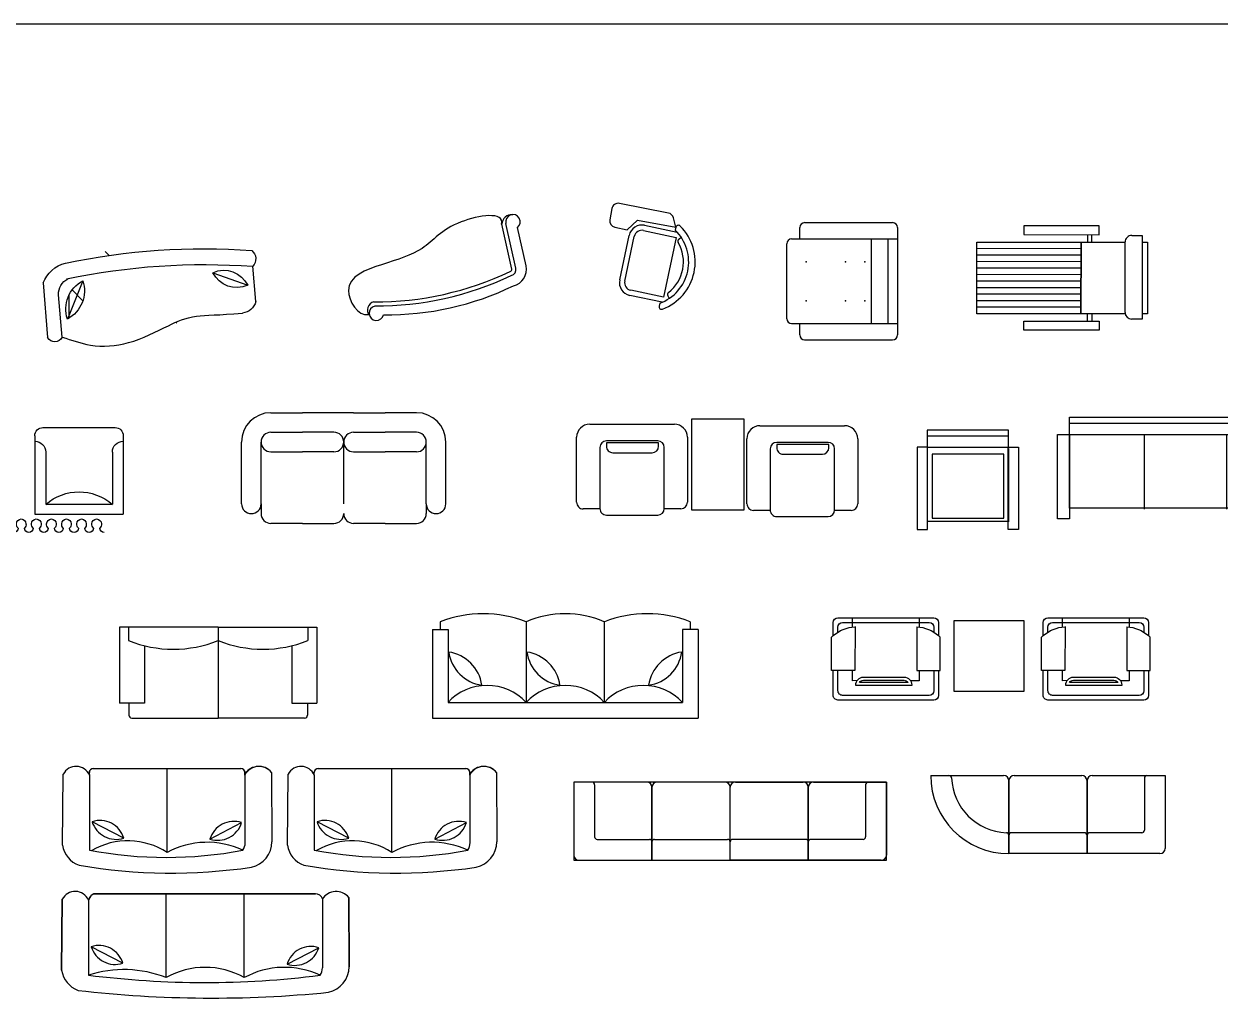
# Model space of a CAD drawing. Extents: x -42728 to 99010, y -18674 to 47645.
# Drawn here: x -24066 to -14884, y 11398 to 18879 of the extents above; entities that cross this region are included whole.
import ezdxf

# ---------------------------------------------------------------- set-up
doc = ezdxf.new("R2010")
doc.units = 0
doc.header["$LTSCALE"] = 100
doc.header["$MEASUREMENT"] = 0
doc.layers.get('0').update_dxf_attribs({"linetype": 'CONTINUOUS'})
for name, color, linetype in [('1', 1, 'CONTINUOUS'), ('2', 3, 'CONTINUOUS'), ('9', 9, 'CONTINUOUS'), ('DIM', 3, 'CONTINUOUS'), ('FLOOR', 6, 'CONTINUOUS'), ('FUR', 3, 'CONTINUOUS'), ('LAYER2', 2, 'CONTINUOUS'), ('LAYER5', 8, 'CONTINUOUS'), ('MC', 5, 'CONTINUOUS'), ('OBJ25', 2, 'CONTINUOUS'), ('WINDOW', 2, 'CONTINUOUS'), ('地面', 8, 'CONTINUOUS'), ('浅', 4, 'CONTINUOUS'), ('深', 5, 'CONTINUOUS')]:
    doc.layers.add(name, color=color, linetype=linetype)
doc.styles.get("Standard").update_dxf_attribs({"font": 'ISOCP'})

# ---------------------------------------------------------------- blocks, each defined once
blk = doc.blocks.new('A$C682634E0')
at = {"layer": '浅'}
for p, q in [((0, 188.1, -3840), (4.4, 609.6, -3840)), ((115.3, 614.5), (110.8, 287.1))]:
    blk.add_line(p, q, dxfattribs=at)
for centre, radius, start, end in [((61.2, 581.2), 63.5, 31.69816, 153.40002), ((242.5, 291.1), 131.7, 181.76985, 247.34332), ((226.5, 294.5, -3840), 250.2, 205.16482, 259.61339), ((226.5, 294.5, -1920), 250.2, 205.16482, 259.61339), ((882.2, 5217.2, -3840), 5095.5, 262.09433, 278.26308), ((1557.4, 113.7), 83.4, 313.17093, 46.82907), ((882.2, 5095.5, -3840), 5095.5, 262.09433, 278.26308), ((882.2, 5095.5, -1920), 5095.5, 262.09433, 278.26308)]:
    blk.add_arc(centre, radius, start, end, dxfattribs=at)
at = {"layer": '深'}
for p, q in [((304.7, 192.3, -1920), (165.5, 478.1, -1920)), ((1618.4, 446.6), (1614.5, 174.6)), ((1305.3, 201.6, -1920), (1564.6, 317.2, -1920))]:
    blk.add_line(p, q, dxfattribs=at)
at = {"layer": '深', "elevation": -1920}
for points in [[(304.7, 192.3, 0.363463), (165.5, 478.1, 0.363463)], [(1564.6, 317.2, 0.406969), (1305.3, 201.6, 0.406969)]]:
    blk.add_lwpolyline(points, format="xyb", close=True, dxfattribs=at)
at = {"layer": '深'}
blk.add_arc((1502.4, 404.2), 123.5, 20.10625, 86.6127, dxfattribs=at)
blk.add_open_spline([(115.3, 614.5), (186.8, 640.3), (342.1, 712.5), (636.8, 710.3), (918.8, 588.4), (1119.7, 511.1), (1323, 530.6), (1509.7, 527.5)], degree=3, knots=[0, 0, 0, 0, 227.184011, 517.297021, 846.629812, 1087.119515, 1289.270181, 1289.270181, 1289.270181, 1289.270181], dxfattribs=at)
blk = doc.blocks.new('A$C4B96081B')
at = {"layer": '深', "xscale": -1, "rotation": 260.2770719302072}
blk.add_blockref('A$C682634E0', (-78.3, 98.6), dxfattribs=at)
blk = doc.blocks.new('A$C2BB55786')
at = {"layer": '浅'}
for p, q in [((142, 960), (0, 154)), ((298, 972), (188, 992)), ((594, 934), (313, 984)), ((592, 921), (594, 934)), ((800, 884), (592, 921)), ((754, 852), (585, 881)), ((690, 32), (832, 838)), ((658, 78), (786, 806)), ((32, 108), (142, 89)), ((433, 23), (152, 72)), ((436, 37), (433, 23)), ((436, 37), (644, 0)), ((443, 76), (612, 46))]:
    blk.add_line(p, q, dxfattribs=at)
for centre, radius, start, end in [((181, 953), 39.7, 79.981, 169.981), ((358, 907), 89.1, 120.3661, 132.9141), ((747, 812), 39.7, 349.981, 79.981), ((793, 845), 39.7, 349.981, 79.981), ((39, 147), 39.7, 169.981, 259.981), ((230, 135), 100, 207.7309, 218.9129), ((619, 85), 39.7, 259.981, 349.981), ((651, 39), 39.7, 259.981, 349.981)]:
    blk.add_arc(centre, radius, start, end, dxfattribs=at)
at = {"layer": '深'}
for p, q in [((262, 939), (220, 946)), ((560, 738), (592, 921)), ((174, 914), (46, 186)), ((196, 823), (120, 836)), ((190, 803), (560, 738)), ((648, 743), (563, 758)), ((641, 706), (648, 743)), ((602, 656), (542, 317)), ((628, 652), (568, 312)), ((581, 275), (653, 682)), ((601, 239), (684, 709)), ((684, 709), (678, 710)), ((22, 278), (97, 264)), ((99, 285), (468, 219)), ((468, 219), (436, 37)), ((549, 185), (562, 257)), ((595, 240), (601, 239)), ((78, 140), (119, 133)), ((464, 200), (549, 185))]:
    blk.add_line(p, q, dxfattribs=at)
for centre, radius, start, end in [((214, 907), 39.7, 79.981, 169.981), ((488, 734), 305, 128.4698, 166.8159), ((667, 645), 66.1, 79.981, 169.981), ((667, 645), 39.7, 110.7031, 169.981), ((607, 305), 66.1, 169.981, 259.981), ((607, 305), 39.7, 169.981, 229.2589), ((402, 248), 305, 173.1461, 211.4923), ((85, 179), 39.7, 169.981, 259.981)]:
    blk.add_arc(centre, radius, start, end, dxfattribs=at)
blk = doc.blocks.new('A$C11421349')
at = {"layer": 'MC', "rotation": 125.5844975595366}
blk.add_blockref('A$C2BB55786', (1186, 444), dxfattribs=at)
blk = doc.blocks.new('A$C15507B04')
at = {"color": 4, "xscale": -0.9, "yscale": 0.9, "zscale": 0.9, "rotation": 267.0049337948178}
blk.add_blockref('A$C11421349', (-13.7, 28.7), dxfattribs=at)
blk = doc.blocks.new('A$C043A0C44')
at = {"layer": 'LAYER2', "color": 4}
blk.add_lwpolyline([(938.4, 67.5), (1478.4, 67.5), (1478.4, 607.5), (938.4, 607.5)], close=True, dxfattribs=at)
at = {"layer": 'LAYER5', "color": 8, "rotation": 298.5500468871383}
for p in [(-232.8, 481), (1379.1, 481)]:
    blk.add_blockref('A$C15507B04', p, dxfattribs=at)
blk = doc.blocks.new('A$C341E3144')
at = {"layer": 'DIM'}
for p, q in [((1278.8, 398), (1202.1, 741.6)), ((1356.9, 415.5), (1291.2, 709.6))]:
    blk.add_line(p, q, dxfattribs=at)
for centre, radius, start, end in [((1256.7, 753.8), 56, 307.96645, 192.58951), ((1231.9, 387.6), 48, 282.58951, 12.58951), ((1231.9, 387.6), 128, 282.58951, 12.58951), ((204.7, 2527.9), 2420.8, 269.79745, 295.38158), ((293.8, 2245), 2205.2, 269.19868, 295.98035), ((208.4, 52.4), 56, 102.58951, 347.21258)]:
    blk.add_arc(centre, radius, start, end, dxfattribs=at)
at = {"layer": 'DIM', "start_tangent": (0.227576, 0.97376), "end_tangent": (0.982529, 0.186111)}
blk.add_spline([(1169.9, 734.4), (858, 752.8), (558.5, 549.5), (248.8, 424.5), (-7, 226.9), (146.6, 41.9)], degree=3, dxfattribs=at)
at = {"layer": 'FLOOR'}
blk.add_line((1247.6, 391.1), (1170.8, 734.6), dxfattribs=at)
for centre, radius, start, end in [((1245.1, 733.7), 74.3, 82.6669, 179.33746), ((197.8, 2559.1), 2420.8, 269.79745, 295.38158), ((1231.9, 387.6), 16, 282.58951, 12.58951), ((201.5, 77.1), 62.4, 101.39837, 221.77729)]:
    blk.add_arc(centre, radius, start, end, dxfattribs=at)
blk = doc.blocks.new('A$C4A330892')
at = {"layer": 'FLOOR'}
blk.add_blockref('A$C341E3144', (0, 0), dxfattribs=at)
blk = doc.blocks.new('CL')
at = {"layer": '2'}
for centre, radius, start, end in [((55.765171, 65.362627), 36.473717, 90, 180), ((55.765171, 65.362627), 36.473717, 0, 90), ((171.486618, 65.362627), 36.473717, 90, 180), ((171.486618, 65.362627), 36.473717, 0, 90), ((287.208065, 65.362627), 36.473717, 90, 180), ((287.208065, 65.362627), 36.473717, 0, 90), ((402.929511, 65.362627), 36.473717, 90, 180), ((402.929511, 65.362627), 36.473717, 0, 90), ((518.650958, 65.362627), 36.473717, 90, 180), ((518.650958, 65.362627), 36.473717, 0, 90), ((634.372405, 65.362627), 36.473717, 90, 180), ((634.372405, 65.362627), 36.473717, 0, 90), ((750.093851, 65.362627), 36.473717, 90, 180), ((750.093851, 65.362627), 36.473717, 0, 90), ((865.815298, 65.362627), 36.473717, 90, 180), ((865.815298, 65.362627), 36.473717, 0, 90), ((-2.095552, 31.034353), 33.566753, 270, 0), ((58.860423, 60.076947), 39.920443, 172.391389, 226.678203), ((52.669919, 60.076947), 39.920443, 313.321797, 7.608611), ((113.625895, 31.034353), 33.566753, 180, 270), ((113.625895, 31.034353), 33.566753, 270, 0), ((174.58187, 60.076947), 39.920443, 172.391389, 226.678203), ((229.347341, 31.034353), 33.566753, 180, 270), ((168.391366, 60.076947), 39.920443, 313.321797, 7.608611), ((229.347341, 31.034353), 33.566753, 270, 0), ((290.303317, 60.076947), 39.920443, 172.391389, 226.678203), ((284.112812, 60.076947), 39.920443, 313.321797, 7.608611), ((345.068788, 31.034353), 33.566753, 180, 270), ((345.068788, 31.034353), 33.566753, 270, 0), ((406.024763, 60.076947), 39.920443, 172.391389, 226.678203), ((399.834259, 60.076947), 39.920443, 313.321797, 7.608611), ((460.790235, 31.034353), 33.566753, 180, 270), ((460.790235, 31.034353), 33.566753, 270, 0), ((521.74621, 60.076947), 39.920443, 172.391389, 226.678203), ((576.511681, 31.034353), 33.566753, 180, 270), ((515.555706, 60.076947), 39.920443, 313.321797, 7.608611), ((576.511681, 31.034353), 33.566753, 270, 0), ((637.467657, 60.076947), 39.920443, 172.391389, 226.678203), ((692.233128, 31.034353), 33.566753, 180, 270), ((631.277153, 60.076947), 39.920443, 313.321797, 7.608611), ((692.233128, 31.034353), 33.566753, 270, 0), ((753.189104, 60.076947), 39.920443, 172.391389, 226.678203), ((746.998599, 60.076947), 39.920443, 313.321797, 7.608611), ((807.954575, 31.034353), 33.566753, 180, 270), ((807.954575, 31.034353), 33.566753, 270, 0), ((868.91055, 60.076947), 39.920443, 172.391389, 226.678203), ((862.720046, 60.076947), 39.920443, 313.321797, 7.608611), ((923.676022, 31.034353), 33.566753, 180, 270)]:
    blk.add_arc(centre, radius, start, end, dxfattribs=at)
blk = doc.blocks.new('S1')
at = {"layer": 'FUR'}
for p, q in [((0, -634), (0, 0)), ((0, 0), (715, 0)), ((715, -634), (715, 0)), ((88, -502), (88, -80)), ((88, -80), (627, -80)), ((627, -502), (627, -80)), ((66, -700), (649, -700))]:
    blk.add_line(p, q, dxfattribs=at)
for centre, radius, start, end in [((357.5, 228.6), 408.6, 228.7333, 311.2667), ((0, -502), 88, 270, 0), ((715, -502), 88, 180, 270), ((66, -634), 66, 180, 270), ((649, -634), 66, 270, 0)]:
    blk.add_arc(centre, radius, start, end, dxfattribs=at)
blk = doc.blocks.new('SC')
at = {"layer": 'OBJ25'}
for p, q in [((0, 0), (-757.4, 0)), ((-757.4, 0), (-757.4, -584.7)), ((-688.1, 0), (-688.1, -103.9)), ((0, 0), (757.4, 0)), ((0, 0), (0, -698.6)), ((688.1, 0), (688.1, -103.9)), ((757.4, 0), (757.4, -584.7)), ((-565.3, -143.4), (-565.3, -585)), ((565.3, -143.4), (565.3, -585)), ((-565.3, -585), (-757.4, -584.7)), ((-686.1, -584.7), (-686.1, -675.5)), ((565.3, -585), (757.4, -584.7)), ((686.1, -584.7), (686.1, -675.5)), ((-663, -698.6), (0, -698.6)), ((663, -698.6), (0, -698.6))]:
    blk.add_line(p, q, dxfattribs=at)
for centre, radius, start, end in [((-344.1, 755.8), 925.9, 248.18699, 291.81301), ((344.1, 755.8), 925.9, 248.18699, 291.81301), ((-663, -675.5), 23.1, 180, 270), ((663, -675.5), 23.1, 270, 360)]:
    blk.add_arc(centre, radius, start, end, dxfattribs=at)
blk = doc.blocks.new('S003')
at = {"layer": 'FUR'}
for p, q in [((60, 740), (60, 680)), ((1980, 740), (1980, 680)), ((0, 680), (120, 680)), ((0, 680), (0, 0)), ((120, 680), (120, 120)), ((1920, 680), (1920, 120)), ((2040, 680), (1920, 680)), ((2040, 680), (2040, 0)), ((120, 120), (1920, 120)), ((0, 0), (2040, 0))]:
    blk.add_line(p, q, dxfattribs=at)
at = {"layer": 'FUR', "color": 1}
for p, q in [((720, 740), (720, 120)), ((1320, 740), (1320, 120))]:
    blk.add_line(p, q, dxfattribs=at)
at = {"layer": 'FUR'}
for centre, radius, start, end in [((390, -132.3), 932.6, 69.27768, 110.72232), ((1020, 31.8), 769.1, 67.04228, 112.95772), ((1650, -132.3), 932.6, 69.27768, 110.72232)]:
    blk.add_arc(centre, radius, start, end, dxfattribs=at)
at = {"layer": 'FUR', "color": 1}
for centre, radius, start, end in [((422.2, 549), 300, 188.1301, 261.8699), ((82.7, 209.6), 300, 8.1301, 81.8699), ((682.7, 209.6), 300, 8.1301, 81.8699), ((1022.2, 549), 300, 188.1301, 261.8699), ((1617.8, 549), 300, 278.1301, 351.8699), ((1957.3, 209.6), 300, 98.1301, 171.8699), ((420, -158.8), 409.5, 42.89721, 137.10279), ((1020, -158.8), 409.5, 42.89721, 137.10279), ((1620, -158.8), 409.5, 42.89721, 137.10279)]:
    blk.add_arc(centre, radius, start, end, dxfattribs=at)
blk = doc.blocks.new('SB')
at = {"layer": 'OBJ25'}
for p, q in [((-559, 0), (-317, 0)), ((-75, 0), (-317, 0)), ((75, 0), (-75, 0)), ((75, 0), (317, 0)), ((559, 0), (317, 0)), ((-559, -150), (-317, -150)), ((-75, -150), (-317, -150)), ((75, -150), (317, -150)), ((559, -150), (317, -150)), ((-784, -700), (-784, -225)), ((-634, -700), (-634, -225)), ((0, -700), (0, -225)), ((634, -700), (634, -225)), ((784, -700), (784, -225)), ((-559, -300), (-317, -300)), ((-75, -300), (-317, -300)), ((75, -300), (317, -300)), ((559, -300), (317, -300)), ((-634, -700), (-634, -775)), ((634, -700), (634, -775)), ((-317, -850), (-559, -850)), ((-317, -850), (-75, -850)), ((317, -850), (75, -850)), ((317, -850), (559, -850))]:
    blk.add_line(p, q, dxfattribs=at)
for centre, radius, start, end in [((-559, -225), 225, 90, 180), ((559, -225), 225, 0, 90), ((-559, -225), 75, 90, 270), ((-75, -225), 75, 270, 90), ((75, -225), 75, 90, 270), ((559, -225), 75, 270, 90), ((-709, -700), 75, 180, 0), ((709, -700), 75, 180, 0), ((-559, -775), 75, 180, 270), ((-75, -775), 75, 270, 0), ((75, -775), 75, 180, 270), ((559, -775), 75, 270, 0)]:
    blk.add_arc(centre, radius, start, end, dxfattribs=at)
blk = doc.blocks.new('A$C0F48313F')
blk.add_blockref('SB', (784, 850))
blk = doc.blocks.new('A$C634629C4')
at = {"color": 2, "linetype": 'Continuous'}
for p, q in [((646, 1898.1), (646, 92.6)), ((733.9, 1898.1), (733.9, 92.6)), ((638.6, 1318.9), (74.3, 1318.9)), ((638.6, 688.4), (74.3, 688.4))]:
    blk.add_line(p, q, dxfattribs=at)
for points in [[(0, 1985.3), (646, 1985.3), (646, 1892.6), (0, 1892.6)], [(80, 1892.6), (780, 1892.6), (780, 92.6), (80, 92.6)], [(0, 0), (646, 0), (646, 92.6), (0, 92.6)]]:
    blk.add_lwpolyline(points, close=True, dxfattribs=at)
blk = doc.blocks.new('A$C409460CB')
at = {"layer": '9'}
blk.add_blockref('A$C634629C4', (0, 0), dxfattribs=at)
blk = doc.blocks.new('A$C1E1C3982')
at = {"layer": '1'}
blk.add_blockref('A$C409460CB', (0, 0), dxfattribs=at)
blk = doc.blocks.new('A$C4C21741F')
at = {"color": 2, "linetype": 'Continuous'}
for p, q in [((702.5, 630.6), (702.5, 764.6)), ((702.5, 718.5), (77.4, 718.5)), ((702.5, 630.6), (77.4, 630.6)), ((702.5, 623.2), (702.5, 58.9))]:
    blk.add_line(p, q, dxfattribs=at)
blk.add_lwpolyline([(702.5, 764.6), (77.4, 764.6), (77.4, 64.6), (702.5, 64.6)], dxfattribs=at)
for points in [[(80.5, 0), (80.5, 633), (0, 633), (0, 0)], [(665.8, 88.2), (665.8, 579.3), (116, 579.3), (116, 88.2)], [(699.5, 0), (699.5, 633), (779.9, 633), (779.9, 0)]]:
    blk.add_lwpolyline(points, close=True, dxfattribs=at)
at = {"color": 2, "width": 0.8, "flags": 9}
for tag in ['XSIZE', 'YSIZE']:
    blk.add_attdef(tag, (390.9, 88.7), '', height=0.5, rotation=180, dxfattribs=at)
blk = doc.blocks.new('A$C386F6CBC')
at = {"layer": '1'}
blk.add_blockref('A$C4C21741F', (0, 0), dxfattribs=at)
blk = doc.blocks.new('A$C1AC711AC')
for p, q in [((152.4, 2157.2), (652.4, 2157.2)), ((52.4, 1407.2), (52.4, 2057.2)), ((702.4, 2107.2), (702.4, 1980)), ((180.2, 1930), (180.2, 1535.7)), ((195.6, 1936.2), (195.6, 1535.7)), ((221.3, 1936.2), (195.6, 1936.2)), ((699.9, 1980), (230.2, 1980)), ((749.9, 1535.7), (749.9, 1930)), ((271.3, 1585.7), (271.3, 1886.2)), ((195.6, 1535.7), (221.3, 1535.7)), ((230.2, 1485.7), (699.9, 1485.7)), ((702.4, 1485.8), (702.4, 1357.2)), ((652.4, 1307.2), (152.4, 1307.2)), ((0, 1284), (700, 1284)), ((0, 884), (0, 1284)), ((700, 1284), (700, 884)), ((700, 884), (0, 884)), ((140.9, 850), (640.9, 850)), ((40.9, 100), (40.9, 750)), ((690.9, 800), (690.9, 672.8)), ((688.5, 672.8), (218.7, 672.8)), ((168.7, 622.8), (168.7, 228.5)), ((184.1, 629), (184.1, 228.5)), ((209.8, 629), (184.1, 629)), ((259.8, 278.5), (259.8, 579)), ((738.5, 228.5), (738.5, 622.8)), ((184.1, 228.5), (209.8, 228.5)), ((218.7, 178.5), (688.5, 178.5)), ((690.9, 178.6), (690.9, 50)), ((640.9, 0), (140.9, 0))]:
    blk.add_line(p, q)
for centre, radius, start, end in [((152.4, 2057.2), 100, 90, 180), ((652.4, 2107.2), 50, 0, 90), ((230.2, 1930), 50, 90, 180), ((221.3, 1886.2), 50, 0, 90), ((699.9, 1930), 50, 0, 90), ((221.3, 1585.7), 50, 270, 0), ((230.2, 1535.7), 50, 180, 270), ((699.9, 1535.7), 50, 270, 0), ((152.4, 1407.2), 100, 180, 270), ((652.4, 1357.2), 50, 270, 0), ((140.9, 750), 100, 90, 180), ((640.9, 800), 50, 0, 90), ((218.7, 622.8), 50, 90, 180), ((688.5, 622.8), 50, 0, 90), ((209.8, 579), 50, 0, 90), ((209.8, 278.5), 50, 270, 0), ((218.7, 228.5), 50, 180, 270), ((688.5, 228.5), 50, 270, 0), ((140.9, 100), 100, 180, 270), ((640.9, 50), 50, 270, 0)]:
    blk.add_arc(centre, radius, start, end)
blk = doc.blocks.new('A$C3B410167')
for p, q in [((15.4, 772.2), (0, 686.7)), ((449.7, 738.2), (74.3, 812.4)), ((132.8, 608.9), (212.1, 684.5)), ((212.1, 684.5), (507, 628.7)), ((267.3, 644), (517.2, 590.8)), ((507, 628.7), (488.5, 701.5)), ((38.8, 628.9), (132.8, 608.9)), ((75.9, 224.6), (148.7, 566.9)), ((115.1, 216.3), (187.8, 558.6)), ((259, 604.8), (508.9, 551.7)), ((508.9, 551.7), (411.2, 92)), ((507, 628.7), (502.2, 606.3)), ((529.6, 537.6), (547.2, 552.7)), ((402.3, 53), (153, 106)), ((411.2, 92), (161.3, 145.1)), ((444.8, 103.5), (455.2, 81.9)), ((383, 45.3), (378.2, 22.9))]:
    blk.add_line(p, q)
for centre, radius, start, end in [((64.6, 763.3), 50, 78.8296, 169.81314), ((440, 689.2), 50, 14.24912, 78.8296), ((49.2, 677.8), 50, 169.81314, 257.97222), ((246.5, 546.2), 100, 78, 168), ((526.5, 624.5), 20, 45.22078, 168), ((246.5, 546.2), 60, 78, 168), ((267.1, 363.1), 338.3, 290.02534, 45.97466), ((267.1, 363.1), 388.3, 290.77922, 45.22078), ((267.1, 363.1), 298.3, 307.95203, 30.03919), ((542.6, 522.4), 20, 130.66549, 210.03919), ((173.7, 203.8), 100, 168, 258), ((173.7, 203.8), 60, 168, 258), ((462.9, 112.1), 20, 127.95203, 205.71069), ((397.8, 18.8), 20, 168, 290.77922)]:
    blk.add_arc(centre, radius, start, end)
blk = doc.blocks.new('A$C5A5F4A2E')
for p, q in [((100, 775), (100, 862.5)), ((137.5, 900), (812.5, 900)), ((850, 862.5), (850, 37.5)), ((0, 162.5), (0, 737.5)), ((37.5, 775), (850, 775)), ((650, 125), (650, 775)), ((775, 775), (775, 125)), ((37.5, 125), (850, 125)), ((100, 37.5), (100, 125)), ((137.5, 0), (812.5, 0))]:
    blk.add_line(p, q)
for centre, start, end in [((137.5, 862.5), 90, 180), ((812.5, 862.5), 0, 90), ((37.5, 737.5), 90, 180), ((37.5, 162.5), 180, 270), ((137.5, 37.5), 180, 270), ((812.5, 37.5), 270, 0)]:
    blk.add_arc(centre, 37.5, start, end)
for p in [(150, 600), (450, 600), (600, 600), (150, 300), (450, 300), (600, 300)]:
    blk.add_point(p)
blk = doc.blocks.new('A$C669D77F1')
for p, q in [((485.1, 1332.4), (521.1, 1404.4)), ((521.1, 1404.4), (1095.1, 1117.6)), ((567.4, 1381.3), (586.2, 1418.9)), ((586.2, 1418.9), (1077.5, 1173.4)), ((357.6, 961.5), (509.1, 1264.5)), ((992, 1023.2), (507.5, 1265.3)), ((307.9, 1143), (49.2, 625.2)), ((110.1, 594.7), (368.9, 1112.5)), ((368.9, 1112.5), (307.9, 1143)), ((1077.5, 1173.4), (1058.7, 1135.8)), ((1095.1, 1117.6), (1059.1, 1045.5)), ((328.3, 1031.3), (379.7, 1005.6)), ((394.9, 1036.1), (343.5, 1061.8)), ((1001.1, 1018.7), (849.6, 715.6)), ((0, 245.9), (357.6, 961.5)), ((402.3, 939.1), (44.7, 223.5)), ((357.6, 961.5), (849.6, 715.6)), ((849.6, 715.6), (357.6, 961.5)), ((357.6, 961.5), (849.6, 715.6)), ((849.6, 715.6), (357.6, 961.5)), ((357.6, 961.5), (849.6, 715.6)), ((849.6, 715.6), (357.6, 961.5)), ((357.6, 961.5), (357.6, 961.5)), ((357.6, 961.5), (357.6, 961.5)), ((447.1, 916.8), (89.5, 201.2)), ((491.8, 894.4), (134.2, 178.8)), ((536.5, 872.1), (178.9, 156.5)), ((581.3, 849.7), (223.6, 134.1)), ((626, 827.4), (268.4, 111.8)), ((670.7, 805), (313.1, 89.4)), ((715.4, 782.7), (357.8, 67.1)), ((760.2, 760.3), (402.5, 44.7)), ((804.9, 738), (447.3, 22.4)), ((704.9, 297.5), (963.6, 815.3)), ((1024.6, 784.8), (765.8, 267)), ((923.1, 734.1), (871.7, 759.8)), ((886.9, 790.2), (938.3, 764.5)), ((963.6, 815.3), (1024.6, 784.8)), ((849.6, 715.6), (492, 0)), ((849.6, 715.6), (849.6, 715.6)), ((849.6, 715.6), (849.6, 715.6)), ((49.2, 625.2), (110.1, 594.7)), ((765.8, 267), (704.9, 297.5)), ((492, 0), (0, 245.9))]:
    blk.add_line(p, q)
for centre, start, end in [((529.8, 1310), 153.4468, 243.4468), ((1014.4, 1067.9), 243.4468, 333.4468)]:
    blk.add_arc(centre, 50, start, end)
blk = doc.blocks.new('A$C5D6F4676')
for p, q in [((2400, 600), (0, 600)), ((0, 600), (0, 0)), ((2400, 0), (2400, 600)), ((0, 0), (2400, 0))]:
    blk.add_line(p, q)
at = {"linetype": 'ByBlock'}
for p, q in [((560, 600), (0, 600)), ((0, 600), (0, 40)), ((160, 580), (160, 180)), ((600, 560), (600, 0)), ((600, 0), (600, 560)), ((1160, 600), (640, 600)), ((1200, 0), (1200, 560)), ((1200, 0), (1200, 560)), ((1240, 600), (1760, 600)), ((1800, 560), (1800, 0)), ((1800, 0), (1800, 560)), ((1840, 600), (2400, 600)), ((2240, 580), (2240, 180)), ((2400, 600), (2400, 40)), ((180, 160), (580, 160)), ((620, 160), (1180, 160)), ((1780, 160), (1220, 160)), ((2220, 160), (1820, 160)), ((40, 0), (600, 0)), ((600, 0), (1200, 0)), ((1800, 0), (1200, 0)), ((2360, 0), (1800, 0))]:
    blk.add_line(p, q, dxfattribs=at)
for centre, radius, start, end in [((140, 580), 20, 0, 90), ((560, 560), 40, 0, 90), ((640, 560), 40, 90, 180), ((1160, 560), 40, 0, 90), ((1240, 560), 40, 90, 180), ((1760, 560), 40, 0, 90), ((1840, 560), 40, 90, 180), ((2260, 580), 20, 90, 180), ((180, 180), 20, 180, 270), ((580, 140), 20, 0, 90), ((620, 140), 20, 90, 180), ((1180, 140), 20, 0, 90), ((1220, 140), 20, 90, 180), ((1780, 140), 20, 0, 90), ((1820, 140), 20, 90, 180), ((2220, 180), 20, 270, 0), ((40, 40), 40, 180, 270), ((2360, 40), 40, 270, 0)]:
    blk.add_arc(centre, radius, start, end, dxfattribs=at)
blk = doc.blocks.new('A$C17AE080F')
at = {"linetype": 'ByBlock'}
for p, q in [((0, 600), (560, 600)), ((600, 0), (600, 560)), ((600, 560), (600, 0)), ((640, 600), (1160, 600)), ((1200, 560), (1200, 0)), ((1200, 0), (1200, 560)), ((1240, 600), (1800, 600)), ((1640, 580), (1640, 180)), ((1800, 600), (1800, 40)), ((1180, 160), (620, 160)), ((1620, 160), (1220, 160)), ((1200, 0), (600, 0)), ((1760, 0), (1200, 0))]:
    blk.add_line(p, q, dxfattribs=at)
for centre, radius, start, end in [((600, 600), 600, 180, 270), ((140.4, 580), 20, 2.49191, 90), ((600, 600), 440, 182.49191, 267.50809), ((560, 560), 40, 0, 90), ((640, 560), 40, 90, 180), ((1160, 560), 40, 0, 90), ((1240, 560), 40, 90, 180), ((1660, 580), 20, 90, 180), ((580, 140.4), 20, 0, 87.50809), ((620, 140), 20, 90, 180), ((1180, 140), 20, 0, 90), ((1220, 140), 20, 90, 180), ((1620, 180), 20, 270, 0), ((1760, 40), 40, 270, 0)]:
    blk.add_arc(centre, radius, start, end, dxfattribs=at)
blk = doc.blocks.new('13')
at = {"color": 3}
for p, q in [((-23563.7, 13110.7, -3840), (-23563.7, 13130.2, -3840)), ((-23533.7, 13160.2, -1920), (-22399.8, 13160.2, -1920)), ((-23533.7, 13160.2, -1920), (-22966.8, 13160.2, -1920)), ((-22966.8, 13160.2, -1920), (-22399.8, 13160.2, -1920)), ((-22966.8, 12515.1, -1920), (-22966.8, 13160.2, -1920)), ((-22369.8, 13110.7, -3840), (-22369.8, 13130.2, -3840)), ((-22165.5, 13131.1, -3840), (-22162.5, 12598, -3840)), ((-22165.5, 13131.1, -1920), (-22162.5, 12598, -1920)), ((-23769.2, 12572.7, -3840), (-23764, 13117.6, -3840)), ((-23769.2, 12572.7, -1920), (-23764, 13117.6, -1920)), ((-23563.7, 13110.7, -3840), (-23563.7, 12534.2, -3840)), ((-22366.8, 12591.3, -3840), (-22366.8, 13123.6, -3840))]:
    blk.add_line(p, q, dxfattribs=at)
at = {"color": 1}
for p, q in [((-23299.1, 12625.9, -1920), (-23542.3, 12752.3, -1920)), ((-22638.2, 12618.7, -1920), (-22395.1, 12745, -1920))]:
    blk.add_line(p, q, dxfattribs=at)
at = {"color": 3}
for centre, radius, start, end in [((-23665.5, 13065.7, -3840), 111.3, 23.86248, 152.18161), ((-23665.5, 13065.7, -1920), 111.3, 23.86248, 152.18161), ((-23530.6, 13124.5, -1920), 35.9, 95.06649, 202.50742), ((-23533.7, 13130.2, -1920), 30, 90, 180), ((-22401.6, 13125.3, -1920), 34.9, 335.28851, 87.13759), ((-22399.8, 13130.2, -1920), 30, 0, 90), ((-22260.9, 13053.5, -1920), 123, 39.10148, 152.29197), ((-22263.2, 13048.8, -3840), 127.8, 40.13007, 144.15469), ((-23268.9, 12056.3, -1920), 549.3, 56.63225, 120.26586), ((-22658.8, 11953.4, -1920), 640.5, 64.75476, 118.73649), ((-22466.8, 12591.3, -3840), 100, 324.23709, 0), ((-22362.5, 12598, -3840), 200, 282.33829, 0), ((-22362.5, 12598, -1920), 200, 282.33829, 0), ((-23576.5, 12600.3, -3840), 194.6, 188.16048, 250.06291), ((-23576.5, 12600.3, -1920), 194.6, 188.16048, 250.06291), ((-22971.1, 15615, -3840), 3137.3, 259.11175, 280.75562), ((-22934.8, 16599.2, -3840), 4241.4, 260.39063, 278.3379), ((-22934.8, 16599.2, -1920), 4241.4, 260.39063, 278.3379)]:
    blk.add_arc(centre, radius, start, end, dxfattribs=at)
at = {"color": 1}
for centre, start, end in [((-23482.3, 12570.6, -1920), 16.80993, 108.27272), ((-23359.1, 12807.6, -1920), 196.80993, 288.27272), ((-22455.1, 12563.3, -1920), 71.72728, 163.19007), ((-22578.2, 12800.3, -1920), 251.72728, 343.19007)]:
    blk.add_arc(centre, 191.3, start, end, dxfattribs=at)

msp = doc.modelspace()

# ---------------------------------------------------------------- linework, layer by layer
for p, q in [((-38350.17953, 18878.72363), (3558.57727, 18878.72363)), ((-21837.6922, 13110.73045, -3840), (-21837.6922, 13130.24089, -3840)), ((-21807.6922, 13160.24089, -1920), (-21240.74912, 13160.24089, -1920)), ((-21807.6922, 13160.24089, -1920), (-20673.80603, 13160.24089, -1920)), ((-21240.74912, 12515.09836, -1920), (-21240.74912, 13160.24089, -1920)), ((-21240.74912, 13160.24089, -1920), (-20673.80603, 13160.24089, -1920)), ((-20643.80603, 13110.73045, -3840), (-20643.80603, 13130.24089, -3840)), ((-20439.46049, 13131.11507, -3840), (-20436.50878, 12598.02734, -3840)), ((-20439.46049, 13131.11507, -1920), (-20436.50878, 12598.02734, -1920)), ((-22043.13149, 12572.67758, -3840), (-22037.97722, 13117.64741, -3840)), ((-22043.13149, 12572.67758, -1920), (-22037.97722, 13117.64741, -1920)), ((-21837.6922, 13110.73045, -3840), (-21837.6922, 12534.173, -3840)), ((-20640.74912, 12591.25275, -3840), (-20640.74912, 13123.58507, -3840)), ((-21573.09739, 12625.9469, -1920), (-21816.22284, 12752.28721, -1920)), ((-20912.1617, 12618.65847, -1920), (-20669.03625, 12744.99877, -1920)), ((-23771.44553, 12157.36197, 1920), (-23776.5998, 11612.39214, 1920)), ((-23776.5998, 11612.39214, 1920), (-23771.44553, 12157.36197, 1920)), ((-23550.00627, 12185.32094, 1920), (-23571.16051, 12150.44501, 1920)), ((-23571.16051, 12150.44501), (-23571.16051, 11573.88756)), ((-23529.1496, 12197.76509, 1920), (-23550.00627, 12185.32094, 1920)), ((-21828.9595, 12197.4553, 1920), (-23529.1496, 12197.76509, 1920)), ((-23529.1496, 12197.76509, 1920), (-21828.9595, 12197.4553, 1920)), ((-22974.21743, 11554.81292, 1920), (-22974.21743, 12199.95545, 1920)), ((-22374.21743, 11554.81292, 1920), (-22374.21743, 12199.95545, 1920)), ((-21774.21743, 12159.26376, 1920), (-21774.21743, 11630.96731, 1920)), ((-21569.9771, 11637.7419, 1920), (-21572.9288, 12170.82963, 1920)), ((-21572.9288, 12170.82963, 1920), (-21569.9771, 11637.7419, 1920)), ((-23306.5657, 11665.66146, 1920), (-23549.69115, 11792.00176, 1920)), ((-22045.63001, 11658.37303, 1920), (-21802.50456, 11784.71333, 1920))]:
    msp.add_line(p, q)
for centre, radius, start, end in [((-21939.50962, 13065.69093, -3840), 111.33438, 23.862481814, 152.181605143), ((-21939.50962, 13065.69093, -1920), 111.33438, 23.862481814, 152.181605143), ((-21804.5213, 13124.47532, -1920), 35.90586, 95.066487544, 202.507417525), ((-21807.6922, 13130.24089, -1920), 30, 90, 180), ((-20673.80603, 13130.24089, -1920), 30, 0, 90), ((-20675.55112, 13125.33928, -1920), 34.94522, 335.28850574, 87.137589191), ((-20534.91146, 13053.54006, -1920), 122.99906, 39.101484944, 152.291973957), ((-20537.16457, 13048.75293, -3840), 127.78736, 40.130068515, 144.1546862), ((-21756.23774, 12570.61893, -1920), 191.31538, 16.809930535, 108.272722042), ((-21633.08249, 12807.61517, -1920), 191.31538, 196.809930535, 288.272722042), ((-20729.02135, 12563.3305, -1920), 191.31538, 71.727277958, 163.190069465), ((-20852.1766, 12800.32674, -1920), 191.31538, 251.727277958, 343.190069465), ((-21542.88153, 12056.32886, -1920), 549.3209, 56.632247554, 120.26585783), ((-20932.79012, 11953.44923, -1920), 640.53766, 64.754757899, 118.736490179), ((-20740.74912, 12591.25275, -3840), 100, 324.237086677, 0), ((-20636.50878, 12598.02734, -3840), 200, 282.338291748, 0), ((-20636.50878, 12598.02734, -1920), 200, 282.338291748, 0), ((-21850.45772, 12600.30664, -3840), 194.64467, 188.160475964, 250.062907397), ((-21850.45772, 12600.30664, -1920), 194.64467, 188.160475964, 250.062907397), ((-21245.0821, 15614.95584, -3840), 3137.26149, 259.111749276, 280.7556239), ((-21208.81697, 16599.18947, -3840), 4241.37372, 260.390632725, 278.337902618), ((-21208.81697, 16599.18947, -1920), 4241.37372, 260.390632725, 278.337902618), ((-23672.97793, 12105.40549, 1920), 111.33438, 23.862481814, 152.181605144), ((-23672.97793, 12105.40549, 1920), 111.33438, 23.862481814, 152.181605144), ((-21669.33902, 12091.3578, 1920), 124.94279, 39.499074773, 147.078024254), ((-21669.33902, 12091.3578, 1920), 124.94279, 39.499074773, 147.078024254), ((-23503.75699, 12132.91269, 1920), 69.64638, 111.382568995, 165.41989047), ((-21827.78109, 12140.81618, 1920), 56.65138, 19.003955879, 91.191895217), ((-21827.78109, 12140.81618, 1920), 56.65138, 19.003955879, 91.191895217), ((-23489.70605, 11610.33349, 1920), 191.31538, 16.809930535, 108.272722042), ((-23366.5508, 11847.32973, 1920), 191.31538, 196.809930535, 288.272722042), ((-21862.48966, 11603.04506, 1920), 191.31538, 71.727277958, 163.190069465), ((-21985.64491, 11840.0413, 1920), 191.31538, 251.727277958, 343.190069465), ((-23583.92603, 11640.0212, 1920), 194.64467, 188.160475963, 250.062907397), ((-23583.92603, 11640.0212, 1920), 194.64467, 188.160475963, 250.062907397), ((-23299.48846, 10725.65701), 890.67434, 68.580331821, 107.759270237), ((-22676.70668, 18628.39138, 1920), 7110.98248, 262.773918095, 277.13820882), ((-22674.21743, 11023.78358), 609.9116, 60.536134594, 119.463865406), ((-22066.25843, 10993.16379), 640.53766, 64.754757899, 118.736490179), ((-21874.21743, 11630.96731, 1920), 100, 324.237086677, 0), ((-21769.9771, 11637.7419, 1920), 200, 282.338291748, 360), ((-21769.9771, 11637.7419, 1920), 200, 282.338291748, 360), ((-22620.98689, 20328.60176, 1920), 8931.07229, 263.381925468, 275.743292024), ((-22620.98689, 20328.60176, 1920), 8931.07229, 263.381925468, 275.743292024)]:
    msp.add_arc(centre, radius, start, end)
at = {"layer": '地面'}
for p, q in [((-23412.06768, 17101.03071), (-23442.77326, 17131.7363)), ((-23613.99616, 16752.95919), (-23696.38446, 16835.3475)), ((-23717.78022, 16620.46044), (-23717.78022, 16800.63613)), ((-22892.77291, 16581.73595), (-22899.4862, 16588.44924))]:
    msp.add_line(p, q, dxfattribs=at)

# ---------------------------------------------------------------- block references
for name, p, rotation in [('A$C669D77F1', (-16971.34793, 17093.42891), 296.5077584679839), ('A$C4B96081B', (-24008.41174, 16977.55693), 283.7804736817191), ('A$C1AC711AC', (-19823.16068, 15845.6019), 270)]:
    msp.add_blockref(name, p, dxfattribs=dict(rotation=rotation))
for name, p in [('A$C3B410167', (-19568.5162, 16687.98855)), ('A$C4A330892', (-21568.66729, 16605.32588)), ('A$C5A5F4A2E', (-18210.49412, 16452.50658)), ('A$C043A0C44', (-17866.0048, 13685.99468)), ('S003', (-20930.6275, 13548.23055)), ('SC', (-22574.83229, 14246.84251)), ('13', (0, 0)), ('A$C5D6F4676', (-19844.89084, 12456.28901)), ('A$C17AE080F', (-17105.37728, 12506.9853))]:
    msp.add_blockref(name, p)
at = {"xscale": -1}
msp.add_blockref('CL', (-23452.12095, 14974.9804), dxfattribs=at)
at = {"layer": 'FUR', "xscale": -0.95, "yscale": 0.95, "zscale": 0.95, "rotation": 180}
msp.add_blockref('S1', (-23982.34159, 15114.0694), dxfattribs=at)
at = {"layer": 'WINDOW', "color": 3}
for name, p in [('A$C0F48313F', (-22395.18941, 15042.83549)), ('A$C386F6CBC', (-17210.2323, 14995.34713))]:
    msp.add_blockref(name, p, dxfattribs=at)
at = {"layer": 'WINDOW', "color": 3, "rotation": 90}
msp.add_blockref('A$C1E1C3982', (-14146.79782, 15078.64479), dxfattribs=at)

doc.saveas('drawing.dxf')
